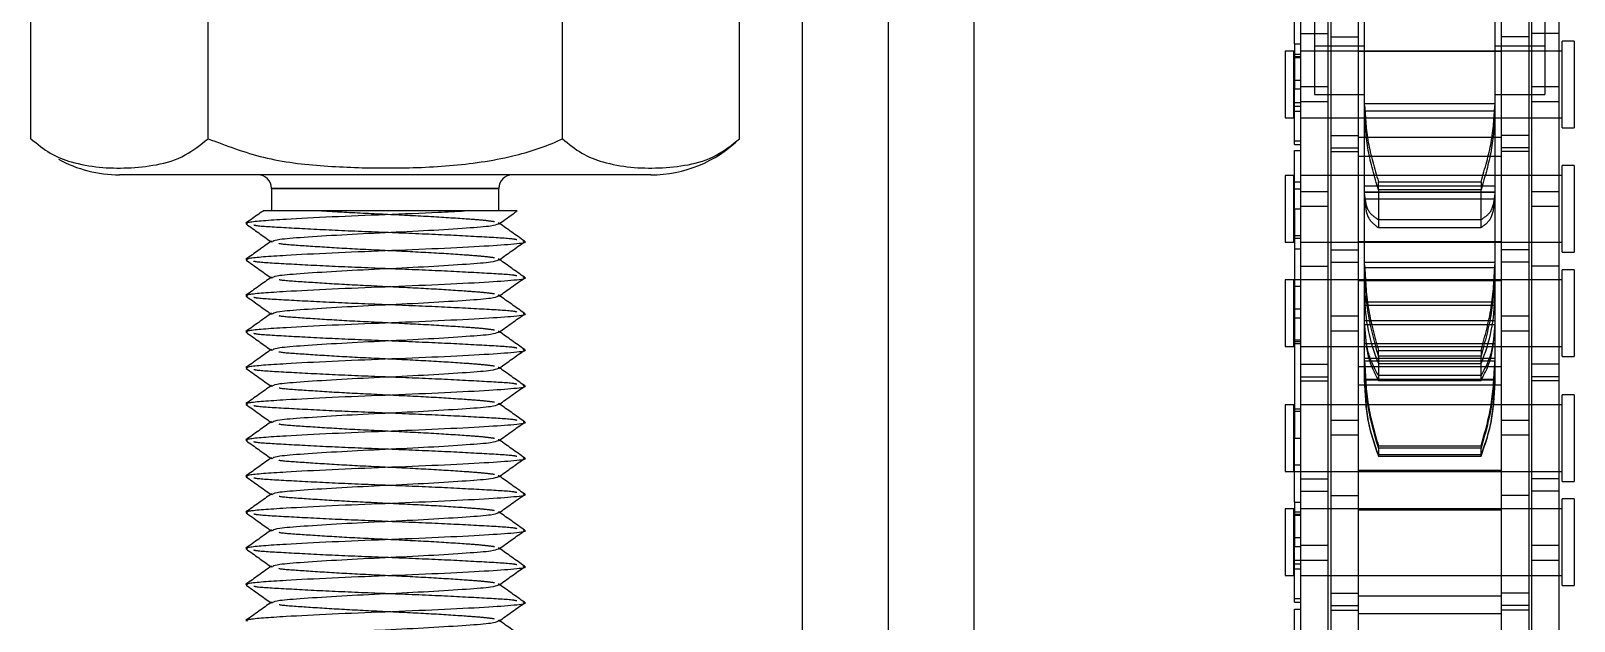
# Model space of a CAD drawing. Header units: metres. Extents: x 0 to 63075, y 0 to 44550.
# Drawn here: x 13852 to 13937.5, y 27195.8 to 27228.5 of the extents above; entities that cross this region are included whole.
import ezdxf

# ---------------------------------------------------------------- set-up
doc = ezdxf.new("R2010")
doc.units = ezdxf.units.M
doc.header["$LTSCALE"] = 75
doc.linetypes.add('HIDDEN2', pattern=[4.7625, 3.175, -1.5875])
for name, color, linetype in [('SDM', 7, 'Continuous'), ('SL4', 4, 'Continuous'), ('ST1', 7, 'HIDDEN2')]:
    doc.layers.add(name, color=color, linetype=linetype)

# ---------------------------------------------------------------- blocks, each defined once
blk = doc.blocks.new('A$Cb6dca9d5')
at = {"layer": 'SL4'}
for p, q in [((48.235, 1004.763), (48.235, 54.76)), ((57.76, 215), (57.76, 1004.763)), ((5.505, 482.763), (5.505, 498.763)), ((15.32, 482.763), (15.32, 498.763)), ((34.95, 482.763), (34.95, 498.763)), ((44.765, 482.763), (44.765, 498.763)), ((5.512, 482.756), (5.616, 482.657)), ((39.857, 480.763), (10.413, 480.763)), ((18.835, 480.013), (18.835, 478.763)), ((31.435, 480.013), (18.835, 480.013)), ((31.435, 478.763), (31.435, 480.013)), ((17.515, 478.046), (17.408, 478.069)), ((17.515, 476.046), (17.408, 476.069)), ((17.515, 474.046), (17.408, 474.069)), ((17.515, 472.046), (17.408, 472.069)), ((17.515, 470.046), (17.408, 470.069)), ((17.515, 468.046), (17.408, 468.069)), ((17.515, 466.046), (17.408, 466.069)), ((17.515, 464.046), (17.408, 464.069)), ((17.515, 462.046), (17.408, 462.069)), ((17.515, 460.046), (17.408, 460.069)), ((17.515, 458.046), (17.408, 458.069)), ((17.515, 456.046), (17.408, 456.069))]:
    blk.add_line(p, q, dxfattribs=at)
for centre, radius, start, end in [((39.857, 487.783), 7.021, 270, 314.34613), ((10.413, 487.783), 7.021, 241.24334, 270), ((18.085, 480.013), 0.75, 0, 90), ((32.185, 480.013), 0.75, 90, 180)]:
    blk.add_arc(centre, radius, start, end, dxfattribs=at)
for points, knots in [([(5.505, 482.763), (5.86, 482.47), (6.58, 481.878), (7.863, 481.407), (9.293, 481.145), (10.875, 481.121), (12.467, 481.275), (13.986, 481.703), (14.903, 482.431), (15.32, 482.763)], [0, 0, 0, 0, 0.114678, 0.232485, 0.388423, 0.5445, 0.705441, 0.865997, 1, 1, 1, 1]), ([(15.32, 482.763), (16.335, 482.377), (18.408, 481.589), (21.751, 481.212), (25.19, 481.109), (28.693, 481.205), (31.978, 481.664), (34.048, 482.325), (34.922, 482.749), (34.95, 482.763)], [0, 0, 0, 0, 0.161979, 0.330793, 0.499953, 0.677538, 0.854667, 0.995314, 1, 1, 1, 1]), ([(34.95, 482.763), (35.305, 482.47), (36.025, 481.878), (37.308, 481.407), (38.738, 481.145), (40.32, 481.121), (41.912, 481.275), (43.43, 481.703), (44.348, 482.431), (44.765, 482.763)], [0, 0, 0, 0, 0.114678, 0.232485, 0.388423, 0.5445, 0.705441, 0.865997, 1, 1, 1, 1]), ([(18.396, 478.783), (18.306, 478.719), (17.982, 478.488), (17.658, 478.257), (17.423, 478.09)], [0, 0, 0, 0, 0.27623, 1, 1, 1, 1]), ([(17.426, 478.045), (17.661, 477.878), (18.118, 477.552), (18.575, 477.227), (18.797, 477.069)], [0, 0, 0, 0, 0.514473, 1, 1, 1, 1]), ([(17.466, 478.09), (17.501, 478.109), (17.589, 478.159), (18.318, 478.231), (19.772, 478.325), (22.101, 478.448), (25.128, 478.568), (27.722, 478.671), (29.056, 478.738), (29.533, 478.763)], [0, 0, 0, 0, 0.082481, 0.211575, 0.33999, 0.52908, 0.713343, 0.897605, 1, 1, 1, 1]), ([(29.533, 478.763), (28.751, 478.763), (27.188, 478.763), (24.545, 478.763), (22.11, 478.763), (20.108, 478.763), (18.827, 478.763), (18.27, 478.763), (18.397, 478.763), (18.41, 478.763)], [0, 0, 0, 0, 0.169161, 0.33834, 0.505543, 0.664466, 0.823289, 0.980654, 1, 1, 1, 1]), ([(18.902, 477.092), (18.987, 477.128), (19.171, 477.206), (20.569, 477.312), (22.645, 477.448), (25.135, 477.569), (27.624, 477.689), (29.703, 477.825), (31.127, 477.934), (31.313, 478.015), (31.403, 478.055)], [0, 0, 0, 0, 0.107376, 0.234332, 0.366515, 0.495318, 0.62412, 0.756304, 0.883259, 1, 1, 1, 1]), ([(32.387, 478.763), (32.409, 478.763), (32.558, 478.763), (32.032, 478.763), (30.971, 478.763), (29.946, 478.763), (29.533, 478.763)], [0, 0, 0, 0, 0.059985, 0.411666, 0.763241, 1, 1, 1, 1]), ([(31.45, 478.053), (31.684, 478.221), (32.003, 478.448), (32.322, 478.675), (32.406, 478.735)], [0, 0, 0, 0, 0.735434, 1, 1, 1, 1]), ([(32.849, 477.088), (32.614, 477.256), (32.155, 477.583), (31.696, 477.91), (31.472, 478.069)], [0, 0, 0, 0, 0.5121768, 1, 1, 1, 1]), ([(18.831, 477.093), (18.596, 476.926), (18.127, 476.591), (17.658, 476.257), (17.423, 476.09)], [0, 0, 0, 0, 0.499958, 1, 1, 1, 1]), ([(17.466, 476.09), (17.501, 476.109), (17.589, 476.159), (18.318, 476.231), (19.772, 476.325), (22.098, 476.448), (25.136, 476.569), (28.168, 476.689), (30.757, 476.825), (32.389, 476.938), (33.063, 477.032), (32.805, 477.082), (32.771, 477.088)], [0, 0, 0, 0, 0.055573, 0.142553, 0.229074, 0.356478, 0.480628, 0.604778, 0.732181, 0.854555, 0.980855, 1, 1, 1, 1]), ([(31.45, 476.053), (31.684, 476.221), (32.153, 476.555), (32.623, 476.889), (32.857, 477.056)], [0, 0, 0, 0, 0.499967, 1, 1, 1, 1]), ([(17.426, 476.045), (17.661, 475.878), (18.118, 475.552), (18.575, 475.227), (18.797, 475.069)], [0, 0, 0, 0, 0.514473, 1, 1, 1, 1]), ([(18.902, 475.092), (18.987, 475.128), (19.171, 475.206), (20.569, 475.312), (22.645, 475.448), (25.135, 475.569), (27.624, 475.689), (29.703, 475.825), (31.127, 475.934), (31.313, 476.015), (31.403, 476.055)], [0, 0, 0, 0, 0.107376, 0.234332, 0.366515, 0.495318, 0.62412, 0.756304, 0.883259, 1, 1, 1, 1]), ([(32.849, 475.088), (32.614, 475.256), (32.155, 475.583), (31.696, 475.91), (31.472, 476.069)], [0, 0, 0, 0, 0.512177, 1, 1, 1, 1]), ([(18.831, 475.093), (18.596, 474.926), (18.127, 474.591), (17.658, 474.257), (17.423, 474.09)], [0, 0, 0, 0, 0.499958, 1, 1, 1, 1]), ([(17.466, 474.09), (17.501, 474.109), (17.589, 474.159), (18.318, 474.231), (19.772, 474.325), (22.098, 474.448), (25.136, 474.569), (28.168, 474.689), (30.757, 474.825), (32.389, 474.938), (33.063, 475.032), (32.805, 475.082), (32.771, 475.088)], [0, 0, 0, 0, 0.055573, 0.142553, 0.229074, 0.356478, 0.480628, 0.604778, 0.732181, 0.854555, 0.980855, 1, 1, 1, 1]), ([(31.45, 474.053), (31.684, 474.221), (32.153, 474.555), (32.623, 474.889), (32.857, 475.056)], [0, 0, 0, 0, 0.499967, 1, 1, 1, 1]), ([(17.426, 474.045), (17.661, 473.878), (18.118, 473.552), (18.575, 473.227), (18.797, 473.069)], [0, 0, 0, 0, 0.514473, 1, 1, 1, 1]), ([(18.902, 473.092), (18.987, 473.128), (19.171, 473.206), (20.569, 473.312), (22.645, 473.448), (25.135, 473.569), (27.624, 473.689), (29.703, 473.825), (31.127, 473.934), (31.313, 474.015), (31.403, 474.055)], [0, 0, 0, 0, 0.107376, 0.234332, 0.366515, 0.495318, 0.62412, 0.756304, 0.883259, 1, 1, 1, 1]), ([(32.849, 473.088), (32.614, 473.256), (32.155, 473.583), (31.696, 473.91), (31.472, 474.069)], [0, 0, 0, 0, 0.512177, 1, 1, 1, 1]), ([(18.831, 473.093), (18.596, 472.926), (18.127, 472.591), (17.658, 472.257), (17.423, 472.09)], [0, 0, 0, 0, 0.4999583, 1, 1, 1, 1]), ([(17.466, 472.09), (17.501, 472.109), (17.589, 472.159), (18.318, 472.231), (19.772, 472.325), (22.098, 472.448), (25.136, 472.569), (28.168, 472.689), (30.757, 472.825), (32.389, 472.938), (33.063, 473.032), (32.805, 473.082), (32.771, 473.088)], [0, 0, 0, 0, 0.055573, 0.142553, 0.229074, 0.356478, 0.480628, 0.604778, 0.732181, 0.854555, 0.980855, 1, 1, 1, 1]), ([(31.45, 472.053), (31.684, 472.221), (32.153, 472.555), (32.623, 472.889), (32.857, 473.056)], [0, 0, 0, 0, 0.499967, 1, 1, 1, 1]), ([(17.426, 472.045), (17.661, 471.878), (18.118, 471.552), (18.575, 471.227), (18.797, 471.069)], [0, 0, 0, 0, 0.514473, 1, 1, 1, 1]), ([(18.902, 471.092), (18.987, 471.128), (19.171, 471.206), (20.569, 471.312), (22.645, 471.448), (25.135, 471.569), (27.624, 471.689), (29.703, 471.825), (31.127, 471.934), (31.313, 472.015), (31.403, 472.055)], [0, 0, 0, 0, 0.107376, 0.234332, 0.366515, 0.495318, 0.62412, 0.756304, 0.883259, 1, 1, 1, 1]), ([(32.849, 471.088), (32.614, 471.256), (32.155, 471.583), (31.696, 471.91), (31.472, 472.069)], [0, 0, 0, 0, 0.5121768, 1, 1, 1, 1]), ([(18.831, 471.093), (18.596, 470.926), (18.127, 470.591), (17.658, 470.257), (17.423, 470.09)], [0, 0, 0, 0, 0.499958, 1, 1, 1, 1]), ([(17.466, 470.09), (17.501, 470.109), (17.589, 470.159), (18.318, 470.231), (19.772, 470.325), (22.098, 470.448), (25.136, 470.569), (28.168, 470.689), (30.757, 470.825), (32.389, 470.938), (33.063, 471.032), (32.805, 471.082), (32.771, 471.088)], [0, 0, 0, 0, 0.055573, 0.142553, 0.229074, 0.356478, 0.480628, 0.604778, 0.732181, 0.854555, 0.980855, 1, 1, 1, 1]), ([(31.45, 470.053), (31.684, 470.221), (32.153, 470.555), (32.623, 470.889), (32.857, 471.056)], [0, 0, 0, 0, 0.4999673, 1, 1, 1, 1]), ([(17.426, 470.045), (17.661, 469.878), (18.118, 469.552), (18.575, 469.227), (18.797, 469.069)], [0, 0, 0, 0, 0.514473, 1, 1, 1, 1]), ([(18.902, 469.092), (18.987, 469.128), (19.171, 469.206), (20.569, 469.312), (22.645, 469.448), (25.135, 469.569), (27.624, 469.689), (29.703, 469.825), (31.127, 469.934), (31.313, 470.015), (31.403, 470.055)], [0, 0, 0, 0, 0.107376, 0.234332, 0.366515, 0.495318, 0.62412, 0.756304, 0.883259, 1, 1, 1, 1]), ([(32.849, 469.088), (32.614, 469.256), (32.155, 469.583), (31.696, 469.91), (31.472, 470.069)], [0, 0, 0, 0, 0.5121768, 1, 1, 1, 1]), ([(18.831, 469.093), (18.596, 468.926), (18.127, 468.591), (17.658, 468.257), (17.423, 468.09)], [0, 0, 0, 0, 0.499958, 1, 1, 1, 1]), ([(17.466, 468.09), (17.501, 468.109), (17.589, 468.159), (18.318, 468.231), (19.772, 468.325), (22.098, 468.448), (25.136, 468.569), (28.168, 468.689), (30.757, 468.825), (32.389, 468.938), (33.063, 469.032), (32.805, 469.082), (32.771, 469.088)], [0, 0, 0, 0, 0.055573, 0.142553, 0.229074, 0.356478, 0.480628, 0.604778, 0.732181, 0.854555, 0.980855, 1, 1, 1, 1]), ([(31.45, 468.053), (31.684, 468.221), (32.153, 468.555), (32.623, 468.889), (32.857, 469.056)], [0, 0, 0, 0, 0.499967, 1, 1, 1, 1]), ([(17.426, 468.045), (17.661, 467.878), (18.118, 467.552), (18.575, 467.227), (18.797, 467.069)], [0, 0, 0, 0, 0.514473, 1, 1, 1, 1]), ([(18.902, 467.092), (18.987, 467.128), (19.171, 467.206), (20.569, 467.312), (22.645, 467.448), (25.135, 467.569), (27.624, 467.689), (29.703, 467.825), (31.127, 467.934), (31.313, 468.015), (31.403, 468.055)], [0, 0, 0, 0, 0.107376, 0.234332, 0.366515, 0.495318, 0.62412, 0.756304, 0.883259, 1, 1, 1, 1]), ([(32.849, 467.088), (32.614, 467.256), (32.155, 467.583), (31.696, 467.91), (31.472, 468.069)], [0, 0, 0, 0, 0.512177, 1, 1, 1, 1]), ([(18.831, 467.093), (18.596, 466.926), (18.127, 466.591), (17.658, 466.257), (17.423, 466.09)], [0, 0, 0, 0, 0.499958, 1, 1, 1, 1]), ([(17.466, 466.09), (17.501, 466.109), (17.589, 466.159), (18.318, 466.231), (19.772, 466.325), (22.098, 466.448), (25.136, 466.569), (28.168, 466.689), (30.757, 466.825), (32.389, 466.938), (33.063, 467.032), (32.805, 467.082), (32.771, 467.088)], [0, 0, 0, 0, 0.055573, 0.142553, 0.229074, 0.356478, 0.480628, 0.604778, 0.732181, 0.854555, 0.980855, 1, 1, 1, 1]), ([(31.45, 466.053), (31.684, 466.221), (32.153, 466.555), (32.623, 466.889), (32.857, 467.056)], [0, 0, 0, 0, 0.499967, 1, 1, 1, 1]), ([(17.426, 466.045), (17.661, 465.878), (18.118, 465.552), (18.575, 465.227), (18.797, 465.069)], [0, 0, 0, 0, 0.514473, 1, 1, 1, 1]), ([(18.902, 465.092), (18.987, 465.128), (19.171, 465.206), (20.569, 465.312), (22.645, 465.448), (25.135, 465.569), (27.624, 465.689), (29.703, 465.825), (31.127, 465.934), (31.313, 466.015), (31.403, 466.055)], [0, 0, 0, 0, 0.107376, 0.234332, 0.366515, 0.495318, 0.62412, 0.756304, 0.883259, 1, 1, 1, 1]), ([(32.849, 465.088), (32.614, 465.256), (32.155, 465.583), (31.696, 465.91), (31.472, 466.069)], [0, 0, 0, 0, 0.512177, 1, 1, 1, 1]), ([(18.831, 465.093), (18.596, 464.926), (18.127, 464.591), (17.658, 464.257), (17.423, 464.09)], [0, 0, 0, 0, 0.4999583, 1, 1, 1, 1]), ([(17.466, 464.09), (17.501, 464.109), (17.589, 464.159), (18.318, 464.231), (19.772, 464.325), (22.098, 464.448), (25.136, 464.569), (28.168, 464.689), (30.757, 464.825), (32.389, 464.938), (33.063, 465.032), (32.805, 465.082), (32.771, 465.088)], [0, 0, 0, 0, 0.055573, 0.142553, 0.229074, 0.356478, 0.480628, 0.604778, 0.732181, 0.854555, 0.980855, 1, 1, 1, 1]), ([(31.45, 464.053), (31.684, 464.221), (32.153, 464.555), (32.623, 464.889), (32.857, 465.056)], [0, 0, 0, 0, 0.499967, 1, 1, 1, 1]), ([(17.426, 464.045), (17.661, 463.878), (18.118, 463.552), (18.575, 463.227), (18.797, 463.069)], [0, 0, 0, 0, 0.514473, 1, 1, 1, 1]), ([(18.902, 463.092), (18.987, 463.128), (19.171, 463.206), (20.569, 463.312), (22.645, 463.448), (25.135, 463.569), (27.624, 463.689), (29.703, 463.825), (31.127, 463.934), (31.313, 464.015), (31.403, 464.055)], [0, 0, 0, 0, 0.107376, 0.234332, 0.366515, 0.495318, 0.62412, 0.756304, 0.883259, 1, 1, 1, 1]), ([(32.849, 463.088), (32.614, 463.256), (32.155, 463.583), (31.696, 463.91), (31.472, 464.069)], [0, 0, 0, 0, 0.512177, 1, 1, 1, 1]), ([(18.831, 463.093), (18.596, 462.926), (18.127, 462.591), (17.658, 462.257), (17.423, 462.09)], [0, 0, 0, 0, 0.499958, 1, 1, 1, 1]), ([(17.466, 462.09), (17.501, 462.109), (17.589, 462.159), (18.318, 462.231), (19.772, 462.325), (22.098, 462.448), (25.136, 462.569), (28.168, 462.689), (30.757, 462.825), (32.389, 462.938), (33.063, 463.032), (32.805, 463.082), (32.771, 463.088)], [0, 0, 0, 0, 0.055573, 0.142553, 0.229074, 0.356478, 0.480628, 0.604778, 0.732181, 0.854555, 0.980855, 1, 1, 1, 1]), ([(31.45, 462.053), (31.684, 462.221), (32.153, 462.555), (32.623, 462.889), (32.857, 463.056)], [0, 0, 0, 0, 0.499967, 1, 1, 1, 1]), ([(17.426, 462.045), (17.661, 461.878), (18.118, 461.552), (18.575, 461.227), (18.797, 461.069)], [0, 0, 0, 0, 0.514473, 1, 1, 1, 1]), ([(18.902, 461.092), (18.987, 461.128), (19.171, 461.206), (20.569, 461.312), (22.645, 461.448), (25.135, 461.569), (27.624, 461.689), (29.703, 461.825), (31.127, 461.934), (31.313, 462.015), (31.403, 462.055)], [0, 0, 0, 0, 0.107376, 0.234332, 0.366515, 0.495318, 0.62412, 0.756304, 0.883259, 1, 1, 1, 1]), ([(32.849, 461.088), (32.614, 461.256), (32.155, 461.583), (31.696, 461.91), (31.472, 462.069)], [0, 0, 0, 0, 0.512177, 1, 1, 1, 1]), ([(18.831, 461.093), (18.596, 460.926), (18.127, 460.591), (17.658, 460.257), (17.423, 460.09)], [0, 0, 0, 0, 0.499958, 1, 1, 1, 1]), ([(17.466, 460.09), (17.501, 460.109), (17.589, 460.159), (18.318, 460.231), (19.772, 460.325), (22.098, 460.448), (25.136, 460.569), (28.168, 460.689), (30.757, 460.825), (32.389, 460.938), (33.063, 461.032), (32.805, 461.082), (32.771, 461.088)], [0, 0, 0, 0, 0.055573, 0.142553, 0.229074, 0.356478, 0.480628, 0.604778, 0.732181, 0.854555, 0.980855, 1, 1, 1, 1]), ([(31.45, 460.053), (31.684, 460.221), (32.153, 460.555), (32.623, 460.889), (32.857, 461.056)], [0, 0, 0, 0, 0.499967, 1, 1, 1, 1]), ([(17.426, 460.045), (17.661, 459.878), (18.118, 459.552), (18.575, 459.227), (18.797, 459.069)], [0, 0, 0, 0, 0.514473, 1, 1, 1, 1]), ([(18.902, 459.092), (18.987, 459.128), (19.171, 459.206), (20.569, 459.312), (22.645, 459.448), (25.135, 459.569), (27.624, 459.689), (29.703, 459.825), (31.127, 459.934), (31.313, 460.015), (31.403, 460.055)], [0, 0, 0, 0, 0.107376, 0.234332, 0.366515, 0.495318, 0.62412, 0.756304, 0.883259, 1, 1, 1, 1]), ([(32.849, 459.088), (32.614, 459.256), (32.155, 459.583), (31.696, 459.91), (31.472, 460.069)], [0, 0, 0, 0, 0.5121768, 1, 1, 1, 1]), ([(18.831, 459.093), (18.596, 458.926), (18.127, 458.591), (17.658, 458.257), (17.423, 458.09)], [0, 0, 0, 0, 0.4999583, 1, 1, 1, 1]), ([(17.466, 458.09), (17.501, 458.109), (17.589, 458.159), (18.318, 458.231), (19.772, 458.325), (22.098, 458.448), (25.136, 458.569), (28.168, 458.689), (30.757, 458.825), (32.389, 458.938), (33.063, 459.032), (32.805, 459.082), (32.771, 459.088)], [0, 0, 0, 0, 0.055573, 0.142553, 0.229074, 0.356478, 0.480628, 0.604778, 0.732181, 0.854555, 0.980855, 1, 1, 1, 1]), ([(31.45, 458.053), (31.684, 458.221), (32.153, 458.555), (32.623, 458.889), (32.857, 459.056)], [0, 0, 0, 0, 0.499967, 1, 1, 1, 1]), ([(17.426, 458.045), (17.661, 457.878), (18.118, 457.552), (18.575, 457.227), (18.797, 457.069)], [0, 0, 0, 0, 0.514473, 1, 1, 1, 1]), ([(18.902, 457.092), (18.987, 457.128), (19.171, 457.206), (20.569, 457.312), (22.645, 457.448), (25.135, 457.569), (27.624, 457.689), (29.703, 457.825), (31.127, 457.934), (31.313, 458.015), (31.403, 458.055)], [0, 0, 0, 0, 0.107376, 0.2343318, 0.3665153, 0.4953177, 0.6241201, 0.7563035, 0.8832593, 1, 1, 1, 1]), ([(32.849, 457.088), (32.614, 457.256), (32.155, 457.583), (31.696, 457.91), (31.472, 458.069)], [0, 0, 0, 0, 0.512177, 1, 1, 1, 1]), ([(18.831, 457.093), (18.596, 456.926), (18.127, 456.591), (17.658, 456.257), (17.423, 456.09)], [0, 0, 0, 0, 0.499958, 1, 1, 1, 1]), ([(17.466, 456.09), (17.501, 456.109), (17.589, 456.159), (18.318, 456.231), (19.772, 456.325), (22.098, 456.448), (25.136, 456.569), (28.168, 456.689), (30.757, 456.825), (32.389, 456.938), (33.063, 457.032), (32.805, 457.082), (32.771, 457.088)], [0, 0, 0, 0, 0.055573, 0.142553, 0.229074, 0.356478, 0.480628, 0.604778, 0.732181, 0.854555, 0.980855, 1, 1, 1, 1]), ([(31.45, 456.053), (31.684, 456.221), (32.153, 456.555), (32.623, 456.889), (32.857, 457.056)], [0, 0, 0, 0, 0.4999673, 1, 1, 1, 1]), ([(18.902, 455.092), (18.987, 455.128), (19.171, 455.206), (20.569, 455.312), (22.645, 455.448), (25.135, 455.569), (27.624, 455.689), (29.703, 455.825), (31.127, 455.934), (31.313, 456.015), (31.403, 456.055)], [0, 0, 0, 0, 0.107376, 0.234332, 0.366515, 0.495318, 0.62412, 0.756304, 0.883259, 1, 1, 1, 1]), ([(32.849, 455.088), (32.614, 455.256), (32.155, 455.583), (31.696, 455.91), (31.472, 456.069)], [0, 0, 0, 0, 0.5121768, 1, 1, 1, 1])]:
    blk.add_open_spline(points, degree=3, knots=knots, dxfattribs=at)
at = {"layer": 'ST1'}
for p, q in [((52.997, 1004.763), (52.997, 4.763)), ((57.76, 215), (57.76, 1004.763)), ((76.625, 521.617), (76.625, 485.219)), ((89.375, 521.617), (89.375, 485.219)), ((77.515, 497.497), (77.515, 488.402)), ((79.035, 497.497), (79.035, 488.402)), ((86.965, 497.497), (86.965, 488.402)), ((88.485, 497.497), (88.485, 488.402)), ((75.843, 494.752), (75.843, 485.657)), ((77.363, 494.752), (77.363, 485.657)), ((88.637, 494.752), (88.637, 485.657)), ((90.157, 494.752), (90.157, 485.657)), ((75.511, 488.025), (75.511, 491.577)), ((79.395, 484.282), (79.395, 489.425)), ((86.605, 489.425), (86.605, 484.282)), ((75.843, 488.588), (77.363, 488.588)), ((77.515, 488.402), (79.035, 488.402)), ((77.515, 488.402), (77.515, 482.052)), ((79.035, 488.402), (79.035, 482.052)), ((88.485, 488.402), (86.965, 488.402)), ((86.965, 488.402), (86.965, 482.052)), ((88.485, 488.402), (88.485, 482.052)), ((90.157, 488.588), (88.637, 488.588)), ((75, 487.609), (75, 483.919)), ((75.474, 487.609), (75, 487.609)), ((75.474, 487.604), (75.474, 487.609)), ((75.474, 483.919), (75.474, 487.604)), ((75.511, 488.025), (75.511, 485.52)), ((75.511, 488.025), (75.843, 488.025)), ((75.511, 487.44), (75.843, 487.44)), ((77.363, 487.609), (75.843, 487.609)), ((90.342, 487.609), (75.843, 487.609)), ((76.625, 487.908), (79.395, 487.908)), ((79.035, 487.609), (77.515, 487.609)), ((79.035, 487.617), (86.965, 487.617)), ((86.965, 487.609), (79.035, 487.609)), ((86.605, 487.908), (89.375, 487.908)), ((88.485, 487.609), (86.965, 487.609)), ((90.157, 487.609), (88.637, 487.609)), ((90.342, 483.365), (90.342, 488.162)), ((91, 488.162), (90.342, 488.162)), ((91, 488.162), (91, 483.365)), ((75.843, 487.24), (75.474, 487.24)), ((75.511, 487.318), (75.843, 487.318)), ((75.511, 486.008), (75.843, 486.008)), ((75.843, 485.657), (75.843, 484.797)), ((75.843, 485.657), (77.363, 485.657)), ((77.363, 485.657), (77.363, 484.797)), ((88.637, 485.657), (88.637, 484.797)), ((88.637, 485.657), (90.157, 485.657)), ((90.157, 485.657), (90.157, 484.797)), ((75.511, 485.52), (75.843, 485.52)), ((75.511, 482.439), (75.511, 485.52)), ((75.511, 484.761), (75.843, 484.761)), ((75.843, 484.797), (75.843, 475.702)), ((77.363, 484.797), (75.843, 484.797)), ((76.625, 485.219), (79.395, 485.219)), ((77.363, 484.797), (77.363, 475.702)), ((86.605, 485.219), (89.375, 485.219)), ((88.637, 484.797), (88.637, 475.702)), ((90.157, 484.797), (88.637, 484.797)), ((90.157, 484.797), (90.157, 475.702)), ((75, 483.919), (75.474, 483.919)), ((75.474, 484.288), (75.843, 484.288)), ((75.511, 484.558), (75.843, 484.558)), ((75.843, 483.919), (77.363, 483.919)), ((75.843, 483.919), (90.342, 483.919)), ((77.515, 483.919), (79.035, 483.919)), ((79.035, 483.919), (86.965, 483.919)), ((86.605, 484.704), (79.395, 484.704)), ((86.605, 484.282), (79.395, 484.282)), ((79.395, 484.179), (79.395, 484.282)), ((79.395, 479.359), (79.395, 484.179)), ((86.605, 484.282), (86.605, 484.179)), ((86.605, 484.179), (86.605, 479.359)), ((86.965, 483.919), (88.485, 483.919)), ((88.637, 483.919), (90.157, 483.919)), ((90.342, 483.365), (91, 483.365)), ((75.511, 482.642), (75.843, 482.642)), ((75.511, 482.439), (75.843, 482.439)), ((77.515, 482.939), (79.035, 482.939)), ((77.515, 482.253), (79.035, 482.253)), ((86.965, 482.837), (79.035, 482.837)), ((88.485, 482.939), (86.965, 482.939)), ((88.485, 482.253), (86.965, 482.253)), ((75.511, 482.108), (75.843, 482.108)), ((75.511, 478.877), (75.511, 482.108)), ((77.515, 482.052), (79.035, 482.052)), ((77.515, 482.052), (77.515, 472.957)), ((79.035, 482.052), (79.035, 472.957)), ((79.035, 481.804), (86.965, 481.804)), ((88.485, 482.052), (86.965, 482.052)), ((86.965, 482.052), (86.965, 472.957)), ((88.485, 482.052), (88.485, 472.957)), ((75, 480.722), (75, 477.032)), ((75.474, 480.722), (75, 480.722)), ((75.474, 477.032), (75.474, 480.722)), ((77.363, 480.722), (75.843, 480.722)), ((90.342, 480.722), (75.843, 480.722)), ((79.035, 480.722), (77.515, 480.722)), ((86.965, 480.722), (79.035, 480.722)), ((88.485, 480.722), (86.965, 480.722)), ((90.157, 480.722), (88.637, 480.722)), ((90.342, 476.479), (90.342, 481.276)), ((91, 481.276), (90.342, 481.276)), ((91, 481.276), (91, 476.479)), ((18.835, 480.013), (31.435, 480.013)), ((75.843, 480.353), (75.474, 480.353)), ((75.511, 479.984), (75.843, 479.984)), ((75.843, 479.844), (77.363, 479.844)), ((86.605, 480.137), (79.395, 480.137)), ((86.605, 479.796), (79.395, 479.796)), ((86.605, 479.782), (79.395, 479.782)), ((80.157, 479.928), (80.157, 480.384)), ((80.157, 480.384), (85.843, 480.384)), ((85.843, 479.928), (80.157, 479.928)), ((80.157, 479.928), (80.157, 477.84)), ((85.843, 480.384), (85.843, 479.928)), ((85.843, 477.84), (85.843, 479.928)), ((88.637, 479.844), (90.157, 479.844)), ((75.511, 478.877), (75.843, 478.877)), ((75.511, 478.877), (75.511, 466.177)), ((77.363, 479.014), (75.843, 479.014)), ((86.605, 479.419), (79.395, 479.419)), ((79.395, 475.607), (79.395, 479.359)), ((86.605, 479.359), (86.605, 475.607)), ((90.157, 479.014), (88.637, 479.014)), ((31.472, 478.069), (31.439, 478.093)), ((85.843, 478.27), (80.157, 478.27)), ((18.797, 477.069), (18.836, 477.041)), ((18.915, 477.042), (18.814, 477.069)), ((75.474, 477.401), (75.843, 477.401)), ((75.511, 477.258), (75.843, 477.258)), ((80.157, 477.84), (85.843, 477.84)), ((75, 477.032), (75.474, 477.032)), ((75.843, 476.646), (75.511, 476.646)), ((75.843, 477.032), (77.363, 477.032)), ((75.843, 477.032), (90.342, 477.032)), ((77.515, 477.032), (79.035, 477.032)), ((77.515, 476.604), (79.035, 476.604)), ((86.965, 477.054), (79.035, 477.054)), ((79.035, 477.032), (86.965, 477.032)), ((86.965, 477.032), (88.485, 477.032)), ((88.485, 476.604), (86.965, 476.604)), ((88.637, 477.032), (90.157, 477.032)), ((90.342, 476.479), (91, 476.479)), ((31.472, 476.069), (31.439, 476.093)), ((75.843, 475.702), (77.363, 475.702)), ((75.843, 475.702), (75.843, 469.352)), ((77.363, 475.702), (77.363, 469.352)), ((77.515, 475.918), (79.035, 475.918)), ((86.605, 475.902), (79.395, 475.902)), ((86.605, 475.607), (79.395, 475.607)), ((79.395, 475.483), (79.395, 475.607)), ((79.395, 472.357), (79.395, 475.483)), ((86.605, 475.607), (86.605, 475.483)), ((86.605, 475.483), (86.605, 472.357)), ((88.485, 475.918), (86.965, 475.918)), ((90.157, 475.702), (88.637, 475.702)), ((88.637, 475.702), (88.637, 469.352)), ((90.157, 475.702), (90.157, 469.352)), ((90.342, 470.695), (90.342, 475.492)), ((91, 475.492), (90.342, 475.492)), ((91, 475.492), (91, 470.695)), ((18.797, 475.069), (18.836, 475.041)), ((18.915, 475.042), (18.814, 475.069)), ((75, 474.939), (75, 471.249)), ((75.474, 474.939), (75, 474.939)), ((75.474, 474.934), (75.474, 474.939)), ((75.474, 471.249), (75.474, 474.934)), ((75.843, 474.57), (75.474, 474.57)), ((77.363, 474.939), (75.511, 474.939)), ((90.342, 474.939), (75.843, 474.939)), ((79.035, 474.939), (77.515, 474.939)), ((86.965, 474.939), (79.035, 474.939)), ((79.035, 474.917), (86.965, 474.917)), ((88.485, 474.939), (86.965, 474.939)), ((90.157, 474.939), (88.637, 474.939)), ((31.472, 474.069), (31.439, 474.093)), ((86.605, 473.702), (79.395, 473.702)), ((18.797, 473.069), (18.836, 473.041)), ((18.915, 473.042), (18.814, 473.069)), ((75.511, 473.338), (75.843, 473.338)), ((75.511, 472.85), (75.843, 472.85)), ((77.515, 472.957), (77.515, 472.097)), ((77.515, 472.957), (79.035, 472.957)), ((79.035, 472.957), (79.035, 472.097)), ((86.605, 473.521), (79.395, 473.521)), ((86.965, 472.957), (86.965, 472.097)), ((86.965, 472.957), (88.485, 472.957)), ((88.485, 472.957), (88.485, 472.097)), ((31.472, 472.069), (31.439, 472.093)), ((77.515, 472.097), (77.515, 463.002)), ((79.035, 472.097), (77.515, 472.097)), ((79.035, 472.097), (79.035, 463.002)), ((86.605, 472.669), (79.395, 472.669)), ((86.605, 472.453), (79.395, 472.453)), ((79.395, 470.447), (79.395, 472.357)), ((86.605, 472.357), (86.605, 470.447)), ((86.965, 472.097), (86.965, 463.002)), ((88.485, 472.097), (86.965, 472.097)), ((88.485, 472.097), (88.485, 463.002)), ((75, 471.249), (75.474, 471.249)), ((75.474, 471.618), (75.843, 471.618)), ((75.511, 471.539), (75.843, 471.539)), ((75.511, 471.418), (75.843, 471.418)), ((75.843, 471.249), (77.363, 471.249)), ((75.843, 471.249), (90.342, 471.249)), ((77.515, 471.249), (79.035, 471.249)), ((79.035, 471.249), (86.965, 471.249)), ((86.605, 471.405), (79.395, 471.405)), ((86.965, 471.249), (88.485, 471.249)), ((88.637, 471.249), (90.157, 471.249)), ((18.797, 471.069), (18.836, 471.041)), ((18.915, 471.042), (18.814, 471.069)), ((75.843, 470.269), (77.363, 470.269)), ((86.605, 470.582), (79.395, 470.582)), ((86.605, 470.447), (79.395, 470.447)), ((79.395, 470.318), (79.395, 470.447)), ((79.395, 469.264), (79.395, 470.318)), ((80.157, 470.727), (80.157, 471.034)), ((80.157, 471.034), (85.843, 471.034)), ((85.843, 470.727), (80.157, 470.727)), ((80.157, 470.727), (80.157, 469.373)), ((80.157, 470.319), (85.843, 470.319)), ((85.843, 471.034), (85.843, 470.727)), ((85.843, 469.373), (85.843, 470.727)), ((86.605, 470.447), (86.605, 470.318)), ((86.605, 470.318), (86.605, 469.264)), ((90.157, 470.269), (88.637, 470.269)), ((90.342, 470.695), (91, 470.695)), ((31.472, 470.069), (31.439, 470.093)), ((75.843, 469.583), (77.363, 469.583)), ((86.965, 470.137), (79.035, 470.137)), ((86.605, 469.427), (79.395, 469.427)), ((86.605, 469.384), (79.395, 469.384)), ((85.843, 469.645), (80.157, 469.645)), ((80.157, 469.373), (85.843, 469.373)), ((90.157, 469.583), (88.637, 469.583)), ((18.797, 469.069), (18.836, 469.041)), ((18.915, 469.042), (18.814, 469.069)), ((75.843, 469.352), (77.363, 469.352)), ((75.843, 469.352), (75.843, 460.257)), ((77.363, 469.352), (77.363, 460.257)), ((79.035, 469.134), (86.965, 469.134)), ((90.157, 469.352), (88.637, 469.352)), ((88.637, 469.352), (88.637, 460.257)), ((90.157, 469.352), (90.157, 460.257)), ((90.342, 463.779), (90.342, 468.576)), ((91, 468.576), (90.342, 468.576)), ((91, 468.576), (91, 463.779)), ((31.472, 468.069), (31.439, 468.093)), ((75, 468.022), (75, 464.332)), ((75.474, 468.022), (75, 468.022)), ((75.474, 464.332), (75.474, 468.022)), ((75.511, 467.796), (75.843, 467.796)), ((77.363, 468.022), (75.843, 468.022)), ((90.342, 468.022), (75.843, 468.022)), ((79.035, 468.022), (77.515, 468.022)), ((86.965, 468.022), (79.035, 468.022)), ((88.485, 468.022), (86.965, 468.022)), ((90.157, 468.022), (88.637, 468.022)), ((18.797, 467.069), (18.836, 467.041)), ((18.915, 467.042), (18.814, 467.069)), ((75.843, 467.653), (75.474, 467.653)), ((77.515, 467.174), (79.035, 467.174)), ((86.965, 467.174), (88.485, 467.174)), ((31.472, 466.069), (31.439, 466.093)), ((75.511, 466.177), (75.843, 466.177)), ((75.511, 462.625), (75.511, 466.177)), ((79.035, 466.344), (77.515, 466.344)), ((88.485, 466.344), (86.965, 466.344)), ((80.157, 465.632), (80.157, 465.752)), ((80.157, 465.752), (85.843, 465.752)), ((85.843, 465.632), (80.157, 465.632)), ((80.157, 465.632), (80.157, 465.175)), ((85.843, 465.256), (80.157, 465.256)), ((80.157, 465.175), (85.843, 465.175)), ((85.843, 465.752), (85.843, 465.632)), ((85.843, 465.175), (85.843, 465.632)), ((18.797, 465.069), (18.836, 465.041)), ((18.915, 465.042), (18.814, 465.069)), ((75, 464.332), (75.474, 464.332)), ((75.474, 464.701), (75.843, 464.701)), ((75.511, 464.332), (77.363, 464.332)), ((75.843, 464.332), (90.342, 464.332)), ((77.515, 464.332), (79.035, 464.332)), ((86.965, 464.384), (79.035, 464.384)), ((79.035, 464.332), (86.965, 464.332)), ((86.965, 464.332), (88.485, 464.332)), ((88.637, 464.332), (90.157, 464.332)), ((31.472, 464.069), (31.439, 464.093)), ((75.843, 463.934), (77.363, 463.934)), ((90.157, 463.934), (88.637, 463.934)), ((90.342, 463.779), (91, 463.779)), ((18.797, 463.069), (18.836, 463.041)), ((18.915, 463.042), (18.814, 463.069)), ((75.511, 462.625), (75.511, 460.18)), ((75.511, 462.625), (75.843, 462.625)), ((75.843, 463.248), (77.363, 463.248)), ((77.515, 463.002), (79.035, 463.002)), ((77.515, 463.002), (77.515, 456.652)), ((79.035, 463.002), (79.035, 456.652)), ((88.485, 463.002), (86.965, 463.002)), ((86.965, 463.002), (86.965, 456.652)), ((88.485, 463.002), (88.485, 456.652)), ((90.157, 463.248), (88.637, 463.248)), ((90.342, 458.025), (90.342, 462.822)), ((91, 462.822), (90.342, 462.822)), ((91, 462.822), (91, 458.025)), ((31.472, 462.069), (31.439, 462.093)), ((75, 462.269), (75, 458.579)), ((75.474, 462.269), (75, 462.269)), ((75.474, 462.264), (75.474, 462.269)), ((75.474, 458.579), (75.474, 462.264)), ((75.843, 461.9), (75.474, 461.9)), ((75.511, 462.1), (75.843, 462.1)), ((75.511, 461.978), (75.843, 461.978)), ((77.363, 462.269), (75.843, 462.269)), ((90.342, 462.269), (75.843, 462.269)), ((79.035, 462.269), (77.515, 462.269)), ((86.965, 462.269), (79.035, 462.269)), ((79.035, 462.217), (86.965, 462.217)), ((88.485, 462.269), (86.965, 462.269)), ((90.157, 462.269), (88.637, 462.269)), ((18.797, 461.069), (18.836, 461.041)), ((18.915, 461.042), (18.814, 461.069)), ((31.472, 460.069), (31.439, 460.093)), ((75.511, 460.668), (75.843, 460.668)), ((75.511, 460.18), (75.843, 460.18)), ((75.511, 457.099), (75.511, 460.18)), ((75.843, 460.257), (75.843, 459.397)), ((75.843, 460.257), (77.363, 460.257)), ((77.363, 460.257), (77.363, 459.397)), ((88.637, 460.257), (88.637, 459.397)), ((88.637, 460.257), (90.157, 460.257)), ((90.157, 460.257), (90.157, 459.397)), ((75.511, 459.421), (75.843, 459.421)), ((75.511, 459.218), (75.843, 459.218)), ((75.843, 459.397), (75.843, 450.302)), ((77.363, 459.397), (75.843, 459.397)), ((77.363, 459.397), (77.363, 450.302)), ((88.637, 459.397), (88.637, 450.302)), ((90.157, 459.397), (88.637, 459.397)), ((90.157, 459.397), (90.157, 450.302)), ((18.797, 459.069), (18.836, 459.041)), ((18.915, 459.042), (18.814, 459.069)), ((75, 458.579), (75.474, 458.579)), ((75.474, 458.948), (75.843, 458.948)), ((75.843, 458.579), (77.363, 458.579)), ((75.843, 458.579), (90.342, 458.579)), ((77.515, 458.579), (79.035, 458.579)), ((79.035, 458.579), (86.965, 458.579)), ((86.965, 458.579), (88.485, 458.579)), ((88.637, 458.579), (90.157, 458.579)), ((31.472, 458.069), (31.439, 458.093)), ((77.515, 457.599), (79.035, 457.599)), ((86.965, 457.437), (79.035, 457.437)), ((88.485, 457.599), (86.965, 457.599)), ((90.342, 458.025), (91, 458.025)), ((18.797, 457.069), (18.836, 457.041)), ((18.915, 457.042), (18.814, 457.069)), ((75.511, 457.302), (75.843, 457.302)), ((75.511, 457.099), (75.843, 457.099)), ((75.511, 456.708), (75.843, 456.708)), ((75.511, 453.477), (75.511, 456.708)), ((77.515, 456.913), (79.035, 456.913)), ((77.515, 456.652), (79.035, 456.652)), ((77.515, 456.652), (77.515, 447.557)), ((79.035, 456.652), (79.035, 447.557)), ((88.485, 456.913), (86.965, 456.913)), ((88.485, 456.652), (86.965, 456.652)), ((86.965, 456.652), (86.965, 447.557)), ((88.485, 456.652), (88.485, 447.557)), ((31.472, 456.069), (31.439, 456.093)), ((79.035, 456.464), (86.965, 456.464))]:
    blk.add_line(p, q, dxfattribs=at)
for centre, start, end in [((89.013, 474.071), 180.09202, 202.96021), ((76.987, 474.071), 337.03979, 359.90798)]:
    blk.add_arc(centre, 9.618, start, end, dxfattribs=at)
for points, knots in [([(79.395, 484.601), (79.433, 483.932), (79.508, 482.591), (79.94, 481.12), (80.157, 480.384)], [0, 0, 0, 0, 0.499124, 1, 1, 1, 1]), ([(80.157, 479.928), (79.941, 480.668), (79.508, 482.147), (79.433, 483.502), (79.395, 484.179)], [0, 0, 0, 0, 0.500261, 1, 1, 1, 1]), ([(85.843, 480.384), (86.059, 481.119), (86.492, 482.59), (86.567, 483.931), (86.605, 484.601)], [0, 0, 0, 0, 0.500152, 1, 1, 1, 1]), ([(86.605, 484.179), (86.567, 483.502), (86.492, 482.147), (86.06, 480.669), (85.843, 479.928)], [0, 0, 0, 0, 0.499419, 1, 1, 1, 1]), ([(80.157, 478.27), (79.941, 478.418), (79.508, 478.715), (79.433, 479.387), (79.395, 479.723)], [0, 0, 0, 0, 0.500534, 1, 1, 1, 1]), ([(86.605, 479.723), (86.567, 479.387), (86.492, 478.715), (86.059, 478.418), (85.843, 478.27)], [0, 0, 0, 0, 0.499459, 1, 1, 1, 1]), ([(79.395, 479.359), (79.433, 479.013), (79.508, 478.319), (79.94, 478), (80.157, 477.84)], [0, 0, 0, 0, 0.499098, 1, 1, 1, 1]), ([(85.843, 477.84), (86.059, 477.999), (86.492, 478.319), (86.567, 479.012), (86.605, 479.359)], [0, 0, 0, 0, 0.500133, 1, 1, 1, 1]), ([(32.429, 477.162), (32.384, 477.174), (32.181, 477.228), (30.682, 477.311), (28.187, 477.448), (25.135, 477.569), (22.082, 477.689), (19.591, 477.826), (18.1, 477.908), (17.898, 477.961), (17.857, 477.972)], [0, 0, 0, 0, 0.043096, 0.193298, 0.349673, 0.502056, 0.654439, 0.810815, 0.961016, 1, 1, 1, 1]), ([(31.195, 478.163), (31.012, 478.188), (30.646, 478.239), (29.469, 478.328), (27.621, 478.448), (25.14, 478.568), (23.019, 478.671), (21.927, 478.738), (21.537, 478.763)], [0, 0, 0, 0, 0.130413, 0.261384, 0.473, 0.679203, 0.885407, 1, 1, 1, 1]), ([(31.403, 478.055), (31.426, 478.059), (31.49, 478.072), (31.429, 478.084), (31.391, 478.092)], [0, 0, 0, 0, 0.374327, 1, 1, 1, 1]), ([(31.195, 476.163), (31.012, 476.188), (30.646, 476.239), (29.468, 476.328), (27.621, 476.448), (25.139, 476.569), (22.633, 476.689), (20.614, 476.826), (19.43, 476.902), (19.269, 476.949), (19.254, 476.953)], [0, 0, 0, 0, 0.098651, 0.197725, 0.357803, 0.513786, 0.669769, 0.829847, 0.983594, 1, 1, 1, 1]), ([(32.429, 475.162), (32.384, 475.174), (32.181, 475.228), (30.682, 475.311), (28.187, 475.448), (25.135, 475.569), (22.082, 475.689), (19.591, 475.826), (18.1, 475.908), (17.898, 475.961), (17.857, 475.972)], [0, 0, 0, 0, 0.043096, 0.193298, 0.349673, 0.502056, 0.654439, 0.810815, 0.961016, 1, 1, 1, 1]), ([(31.403, 476.055), (31.426, 476.059), (31.49, 476.072), (31.429, 476.084), (31.391, 476.092)], [0, 0, 0, 0, 0.374327, 1, 1, 1, 1]), ([(79.395, 475.779), (79.433, 474.989), (79.508, 473.407), (79.94, 471.826), (80.157, 471.034)], [0, 0, 0, 0, 0.499098, 1, 1, 1, 1]), ([(80.157, 470.727), (79.941, 471.519), (79.508, 473.101), (79.433, 474.689), (79.395, 475.483)], [0, 0, 0, 0, 0.500514, 1, 1, 1, 1]), ([(85.843, 471.034), (86.059, 471.825), (86.492, 473.406), (86.567, 474.988), (86.605, 475.779)], [0, 0, 0, 0, 0.500133, 1, 1, 1, 1]), ([(86.605, 475.483), (86.567, 474.689), (86.492, 473.101), (86.059, 471.519), (85.843, 470.727)], [0, 0, 0, 0, 0.499479, 1, 1, 1, 1]), ([(31.195, 474.163), (31.012, 474.188), (30.646, 474.239), (29.468, 474.328), (27.621, 474.448), (25.139, 474.569), (22.633, 474.689), (20.614, 474.826), (19.43, 474.902), (19.269, 474.949), (19.254, 474.953)], [0, 0, 0, 0, 0.098651, 0.197725, 0.357803, 0.513786, 0.669769, 0.829847, 0.983594, 1, 1, 1, 1]), ([(32.429, 473.162), (32.384, 473.174), (32.181, 473.228), (30.682, 473.311), (28.187, 473.448), (25.135, 473.569), (22.082, 473.689), (19.591, 473.826), (18.1, 473.908), (17.898, 473.961), (17.857, 473.972)], [0, 0, 0, 0, 0.043096, 0.193298, 0.349673, 0.502056, 0.654439, 0.810815, 0.961016, 1, 1, 1, 1]), ([(31.403, 474.055), (31.426, 474.059), (31.49, 474.072), (31.429, 474.084), (31.391, 474.092)], [0, 0, 0, 0, 0.374327, 1, 1, 1, 1]), ([(31.195, 472.163), (31.012, 472.188), (30.646, 472.239), (29.468, 472.328), (27.621, 472.448), (25.139, 472.569), (22.633, 472.689), (20.614, 472.826), (19.43, 472.902), (19.269, 472.949), (19.254, 472.953)], [0, 0, 0, 0, 0.098651, 0.197725, 0.357803, 0.513786, 0.669769, 0.829847, 0.983594, 1, 1, 1, 1]), ([(32.429, 471.162), (32.384, 471.174), (32.181, 471.228), (30.682, 471.311), (28.187, 471.448), (25.135, 471.569), (22.082, 471.689), (19.591, 471.826), (18.1, 471.908), (17.898, 471.961), (17.857, 471.972)], [0, 0, 0, 0, 0.043096, 0.193298, 0.349673, 0.502056, 0.654439, 0.810815, 0.961016, 1, 1, 1, 1]), ([(31.403, 472.055), (31.426, 472.059), (31.49, 472.072), (31.429, 472.084), (31.391, 472.092)], [0, 0, 0, 0, 0.374327, 1, 1, 1, 1]), ([(80.157, 469.645), (79.941, 470.05), (79.508, 470.86), (79.433, 472.003), (79.395, 472.575)], [0, 0, 0, 0, 0.500133, 1, 1, 1, 1]), ([(79.395, 472.357), (79.433, 471.778), (79.508, 470.619), (79.94, 469.789), (80.157, 469.373)], [0, 0, 0, 0, 0.499427, 1, 1, 1, 1]), ([(86.605, 472.575), (86.567, 472.004), (86.492, 470.861), (86.06, 470.051), (85.843, 469.645)], [0, 0, 0, 0, 0.499098, 1, 1, 1, 1]), ([(85.843, 469.373), (86.059, 469.788), (86.492, 470.618), (86.567, 471.778), (86.605, 472.357)], [0, 0, 0, 0, 0.500372, 1, 1, 1, 1]), ([(31.195, 470.163), (31.012, 470.188), (30.646, 470.239), (29.468, 470.328), (27.621, 470.448), (25.139, 470.569), (22.633, 470.689), (20.614, 470.826), (19.43, 470.902), (19.269, 470.949), (19.254, 470.953)], [0, 0, 0, 0, 0.098651, 0.197725, 0.357803, 0.513786, 0.669769, 0.829847, 0.983594, 1, 1, 1, 1]), ([(79.395, 470.452), (79.433, 469.637), (79.508, 468.005), (79.941, 466.503), (80.157, 465.752)], [0, 0, 0, 0, 0.4994594, 1, 1, 1, 1]), ([(80.157, 465.632), (79.941, 466.38), (79.508, 467.874), (79.433, 469.504), (79.395, 470.318)], [0, 0, 0, 0, 0.500529, 1, 1, 1, 1]), ([(85.843, 465.752), (86.059, 466.503), (86.492, 468.005), (86.567, 469.637), (86.605, 470.452)], [0, 0, 0, 0, 0.5005336, 1, 1, 1, 1]), ([(86.605, 470.318), (86.567, 469.504), (86.492, 467.874), (86.059, 466.38), (85.843, 465.632)], [0, 0, 0, 0, 0.499464, 1, 1, 1, 1]), ([(32.429, 469.162), (32.384, 469.174), (32.181, 469.228), (30.682, 469.311), (28.187, 469.448), (25.135, 469.569), (22.082, 469.689), (19.591, 469.826), (18.1, 469.908), (17.898, 469.961), (17.857, 469.972)], [0, 0, 0, 0, 0.043096, 0.193298, 0.349673, 0.502056, 0.654439, 0.810815, 0.961016, 1, 1, 1, 1]), ([(31.403, 470.055), (31.426, 470.059), (31.49, 470.072), (31.429, 470.084), (31.391, 470.092)], [0, 0, 0, 0, 0.374327, 1, 1, 1, 1]), ([(31.195, 468.163), (31.012, 468.188), (30.646, 468.239), (29.468, 468.328), (27.621, 468.448), (25.139, 468.569), (22.633, 468.689), (20.614, 468.826), (19.43, 468.902), (19.269, 468.949), (19.254, 468.953)], [0, 0, 0, 0, 0.098651, 0.197725, 0.357803, 0.513786, 0.669769, 0.829847, 0.983594, 1, 1, 1, 1]), ([(80.157, 465.256), (79.941, 465.869), (79.508, 467.095), (79.433, 468.571), (79.395, 469.308)], [0, 0, 0, 0, 0.500152, 1, 1, 1, 1]), ([(79.395, 469.264), (79.433, 468.522), (79.508, 467.036), (79.941, 465.796), (80.157, 465.175)], [0, 0, 0, 0, 0.49948, 1, 1, 1, 1]), ([(86.605, 469.308), (86.567, 468.572), (86.492, 467.096), (86.06, 465.87), (85.843, 465.256)], [0, 0, 0, 0, 0.499124, 1, 1, 1, 1]), ([(85.843, 465.175), (86.059, 465.796), (86.492, 467.036), (86.567, 468.522), (86.605, 469.264)], [0, 0, 0, 0, 0.500513, 1, 1, 1, 1]), ([(32.429, 467.162), (32.384, 467.174), (32.181, 467.228), (30.682, 467.311), (28.187, 467.448), (25.135, 467.569), (22.082, 467.689), (19.591, 467.826), (18.1, 467.908), (17.898, 467.961), (17.857, 467.972)], [0, 0, 0, 0, 0.043096, 0.193298, 0.349673, 0.502056, 0.654439, 0.810815, 0.961016, 1, 1, 1, 1]), ([(31.403, 468.055), (31.426, 468.059), (31.49, 468.072), (31.429, 468.084), (31.391, 468.092)], [0, 0, 0, 0, 0.374327, 1, 1, 1, 1]), ([(31.195, 466.163), (31.012, 466.188), (30.646, 466.239), (29.468, 466.328), (27.621, 466.448), (25.139, 466.569), (22.633, 466.689), (20.614, 466.826), (19.43, 466.902), (19.269, 466.949), (19.254, 466.953)], [0, 0, 0, 0, 0.098651, 0.197725, 0.357803, 0.513786, 0.669769, 0.829847, 0.983594, 1, 1, 1, 1]), ([(32.429, 465.162), (32.384, 465.174), (32.181, 465.228), (30.682, 465.311), (28.187, 465.448), (25.135, 465.569), (22.082, 465.689), (19.591, 465.826), (18.1, 465.908), (17.898, 465.961), (17.857, 465.972)], [0, 0, 0, 0, 0.043096, 0.193298, 0.349673, 0.502056, 0.654439, 0.810815, 0.961016, 1, 1, 1, 1]), ([(31.403, 466.055), (31.426, 466.059), (31.49, 466.072), (31.429, 466.084), (31.391, 466.092)], [0, 0, 0, 0, 0.374327, 1, 1, 1, 1]), ([(31.195, 464.163), (31.012, 464.188), (30.646, 464.239), (29.468, 464.328), (27.621, 464.448), (25.139, 464.569), (22.633, 464.689), (20.614, 464.826), (19.43, 464.902), (19.269, 464.949), (19.254, 464.953)], [0, 0, 0, 0, 0.098651, 0.197725, 0.357803, 0.513786, 0.669769, 0.829847, 0.983594, 1, 1, 1, 1]), ([(32.429, 463.162), (32.384, 463.174), (32.181, 463.228), (30.682, 463.311), (28.187, 463.448), (25.135, 463.569), (22.082, 463.689), (19.591, 463.826), (18.1, 463.908), (17.898, 463.961), (17.857, 463.972)], [0, 0, 0, 0, 0.043096, 0.193298, 0.349673, 0.502056, 0.654439, 0.810815, 0.961016, 1, 1, 1, 1]), ([(31.403, 464.055), (31.426, 464.059), (31.49, 464.072), (31.429, 464.084), (31.391, 464.092)], [0, 0, 0, 0, 0.374327, 1, 1, 1, 1]), ([(31.195, 462.163), (31.012, 462.188), (30.646, 462.239), (29.468, 462.328), (27.621, 462.448), (25.139, 462.569), (22.633, 462.689), (20.614, 462.826), (19.43, 462.902), (19.269, 462.949), (19.254, 462.953)], [0, 0, 0, 0, 0.098651, 0.197725, 0.357803, 0.513786, 0.669769, 0.829847, 0.983594, 1, 1, 1, 1]), ([(32.429, 461.162), (32.384, 461.174), (32.181, 461.228), (30.682, 461.311), (28.187, 461.448), (25.135, 461.569), (22.082, 461.689), (19.591, 461.826), (18.1, 461.908), (17.898, 461.961), (17.857, 461.972)], [0, 0, 0, 0, 0.043096, 0.193298, 0.349673, 0.502056, 0.654439, 0.810815, 0.961016, 1, 1, 1, 1]), ([(31.403, 462.055), (31.426, 462.059), (31.49, 462.072), (31.429, 462.084), (31.391, 462.092)], [0, 0, 0, 0, 0.374327, 1, 1, 1, 1]), ([(31.195, 460.163), (31.012, 460.188), (30.646, 460.239), (29.468, 460.328), (27.621, 460.448), (25.139, 460.569), (22.633, 460.689), (20.614, 460.826), (19.43, 460.902), (19.269, 460.949), (19.254, 460.953)], [0, 0, 0, 0, 0.098651, 0.197725, 0.357803, 0.513786, 0.669769, 0.829847, 0.983594, 1, 1, 1, 1]), ([(32.429, 459.162), (32.384, 459.174), (32.181, 459.228), (30.682, 459.311), (28.187, 459.448), (25.135, 459.569), (22.082, 459.689), (19.591, 459.826), (18.1, 459.908), (17.898, 459.961), (17.857, 459.972)], [0, 0, 0, 0, 0.043096, 0.193298, 0.349673, 0.502056, 0.654439, 0.810815, 0.961016, 1, 1, 1, 1]), ([(31.403, 460.055), (31.426, 460.059), (31.49, 460.072), (31.429, 460.084), (31.391, 460.092)], [0, 0, 0, 0, 0.374327, 1, 1, 1, 1]), ([(31.195, 458.163), (31.012, 458.188), (30.646, 458.239), (29.468, 458.328), (27.621, 458.448), (25.139, 458.569), (22.633, 458.689), (20.614, 458.826), (19.43, 458.902), (19.269, 458.949), (19.254, 458.953)], [0, 0, 0, 0, 0.098651, 0.197725, 0.357803, 0.513786, 0.669769, 0.829847, 0.983594, 1, 1, 1, 1]), ([(32.429, 457.162), (32.384, 457.174), (32.181, 457.228), (30.682, 457.311), (28.187, 457.448), (25.135, 457.569), (22.082, 457.689), (19.591, 457.826), (18.1, 457.908), (17.898, 457.961), (17.857, 457.972)], [0, 0, 0, 0, 0.043096, 0.193298, 0.349673, 0.502056, 0.654439, 0.810815, 0.961016, 1, 1, 1, 1]), ([(31.403, 458.055), (31.426, 458.059), (31.49, 458.072), (31.429, 458.084), (31.391, 458.092)], [0, 0, 0, 0, 0.374327, 1, 1, 1, 1]), ([(31.195, 456.163), (31.012, 456.188), (30.646, 456.239), (29.468, 456.328), (27.621, 456.448), (25.139, 456.569), (22.633, 456.689), (20.614, 456.826), (19.43, 456.902), (19.269, 456.949), (19.254, 456.953)], [0, 0, 0, 0, 0.098651, 0.197725, 0.357803, 0.513786, 0.669769, 0.829847, 0.983594, 1, 1, 1, 1]), ([(31.403, 456.055), (31.426, 456.059), (31.49, 456.072), (31.429, 456.084), (31.391, 456.092)], [0, 0, 0, 0, 0.374327, 1, 1, 1, 1])]:
    blk.add_open_spline(points, degree=3, knots=knots, dxfattribs=at)

msp = doc.modelspace()

# ---------------------------------------------------------------- block references
at = {"layer": 'SDM'}
msp.add_blockref('A$Cb6dca9d5', (13846.469, 26739.769), dxfattribs=at)

doc.saveas('drawing.dxf')
